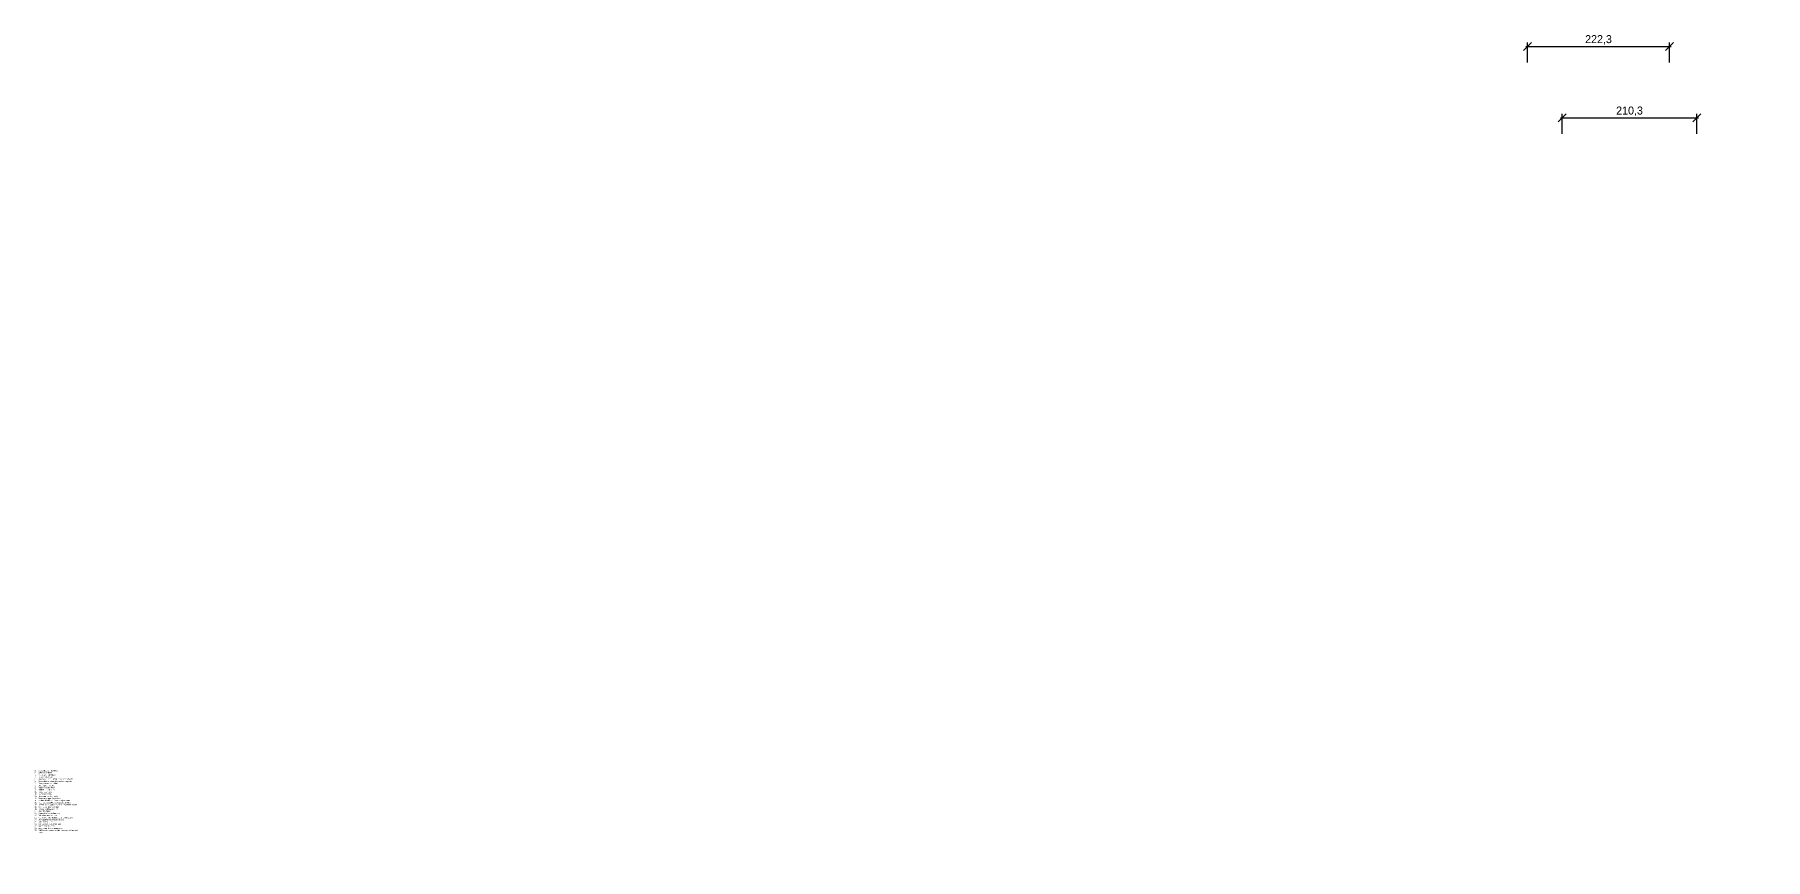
# Model space of a CAD drawing. Header units: centimetres. Extents: x -14 to 5745, y 0 to 1910.
# Drawn here: x -14 to 2689, y 0 to 1288 of the extents above; entities that cross this region are included whole.
import ezdxf
from ezdxf import colors
from ezdxf.entities.mleader import LeaderData, LeaderLine
from ezdxf.enums import TextEntityAlignment as Align
from ezdxf.math import Vec2, Vec3

# ---------------------------------------------------------------- set-up
doc = ezdxf.new("R2010")
doc.units = ezdxf.units.CM
doc.layers.add('81-COTATIONS', color=7, linetype='Continuous', lineweight=20, true_color=0xfa3d3d)
doc.layers.add('85-TEXTE', color=7, linetype='Continuous', lineweight=20)
doc.styles.add('ELE_CENTURY_GOTHIC', font='GOTHIC.TTF')
doc.styles.get("Standard").update_dxf_attribs({"font": 'arial.ttf'})
doc.dimstyles.new('ELE_ARC_1-50', dxfattribs={"dimscale": 5, "dimtxt": 2.5, "dimasz": 2.5, "dimexe": 1.25, "dimexo": 0.625, "dimtad": 1, "dimtoh": 1, "dimdec": 1, "dimzin": 9, "dimtxsty": 'ELE_CENTURY_GOTHIC', "dimblk": 'OBLIQUE', "dimcen": 0, "dimdle": 0.5, "dimclrt": 256, "dimadec": 1, "dimazin": 2, "dimtp": 0.01, "dimtm": 0.01, "dimtfac": 0.5, "dimtdec": 1, "dimtofl": 0, "dimtmove": 0, "dimatfit": 3, "dimfxl": 5, "dimfxlon": 1, "dimtfillclr": 2, "dimarcsym": 0})

# ---------------------------------------------------------------- blocks, each defined once
blk = doc.blocks.new('_Oblique')
at = {"color": 0, "linetype": 'ByBlock', "lineweight": -2}
blk.add_line((-0.5, -0.5), (0.5, 0.5), dxfattribs=at)
blk = doc.blocks.new('*D49')
at = {"layer": '81-COTATIONS', "color": 0, "lineweight": -2, "transparency": 16777216}
for p, q in [((2372.1, 1133), (2372.1, 1164.2)), ((2582.4, 1133), (2582.4, 1164.2)), ((2369.6, 1158), (2584.9, 1158))]:
    blk.add_line(p, q, dxfattribs=at)
at = {"layer": 'Defpoints', "color": 0, "transparency": 16777216}
for p in [(2582.4, 1158), (2372.1, 1075.4), (2582.4, 1075.4)]:
    blk.add_point(p, dxfattribs=at)
at = {"layer": '81-COTATIONS', "color": 0, "lineweight": -2, "transparency": 16777216, "xscale": 12.5, "yscale": 12.5, "zscale": 12.5, "rotation": 180}
blk.add_blockref('_Oblique', (2372.1, 1158), dxfattribs=at)
at = {"layer": '81-COTATIONS', "color": 0, "lineweight": -2, "transparency": 16777216, "xscale": 12.5, "yscale": 12.5, "zscale": 12.5}
blk.add_blockref('_Oblique', (2582.4, 1158), dxfattribs=at)
at = {"layer": '81-COTATIONS', "transparency": 16777216, "insert": (2477.2, 1168.2), "char_height": 12.5, "attachment_point": 5, "style": 'ELE_CENTURY_GOTHIC'}
blk.add_mtext('210,3', dxfattribs=at)
blk = doc.blocks.new('*D50')
at = {"layer": '81-COTATIONS', "color": 0, "lineweight": -2, "transparency": 16777216}
for p, q in [((2317.6, 1244.4), (2317.6, 1275.7)), ((2539.8, 1244.4), (2539.8, 1275.7)), ((2315.1, 1269.4), (2542.3, 1269.4))]:
    blk.add_line(p, q, dxfattribs=at)
at = {"layer": 'Defpoints', "color": 0, "transparency": 16777216}
for p in [(2539.8, 1269.4), (2317.6, 1236.2), (2539.8, 1236.2)]:
    blk.add_point(p, dxfattribs=at)
at = {"layer": '81-COTATIONS', "color": 0, "lineweight": -2, "transparency": 16777216, "xscale": 12.5, "yscale": 12.5, "zscale": 12.5, "rotation": 180}
blk.add_blockref('_Oblique', (2317.6, 1269.4), dxfattribs=at)
at = {"layer": '81-COTATIONS', "color": 0, "lineweight": -2, "transparency": 16777216, "xscale": 12.5, "yscale": 12.5, "zscale": 12.5}
blk.add_blockref('_Oblique', (2539.8, 1269.4), dxfattribs=at)
at = {"layer": '81-COTATIONS', "transparency": 16777216, "insert": (2428.7, 1279.7), "char_height": 12.5, "attachment_point": 5, "style": 'ELE_CENTURY_GOTHIC'}
blk.add_mtext('222,3', dxfattribs=at)
blk = doc.blocks.new('_TagHexagon')
at = {"color": 0, "linetype": 'ByBlock', "transparency": 16777216}
blk.add_lwpolyline([(-0.144, 0), (-0.072, 0.125), (0.072, 0.125), (0.144, 0), (0.072, -0.125), (-0.072, -0.125)], close=True, dxfattribs=at)
at = {"layer": '85-TEXTE', "color": 0, "transparency": 16777216, "style": 'ELE_CENTURY_GOTHIC'}
blk.add_attdef('NUMEROETIQUETTE', text='', height=0.0938, dxfattribs=at).set_placement((0, -0.047), align=Align.CENTER)
blk = doc.blocks.new('_Open')
at = {"color": 0, "linetype": 'ByBlock', "lineweight": -2}
for p, q in [((-1, 0.17), (0, 0)), ((-1, -0.17), (0, 0)), ((0, 0), (-1, 0))]:
    blk.add_line(p, q, dxfattribs=at)

msp = doc.modelspace()

# ---------------------------------------------------------------- texts
at = {"layer": '85-TEXTE', "insert": (-14.48, 139.62), "char_height": 2, "attachment_point": 1, "style": 'ELE_CENTURY_GOTHIC'}
msp.add_mtext_dynamic_manual_height_columns('\\pi-6,l6,t6;1.^IGénéralités sur les blocs\\P2.^ICréation de blocs\\P3.^IModification des blocs\\P4.^IInsertion de blocs\\P5.^IBlocs Favoris et "Définition de bloc existante"\\P6.^ICréer d\'autres blocs et forcer les propriétés\\P7.^IEnregistrer-sous un bloc\\P8.^IDécomposer un bloc\\P9.^IRenommer des blocs\\P10.^IBibliothèque de blocs\\P11.^IPurger des blocs\\P12.^ILe design center\\P13.^ICréer une palette d’outils\\P14.^ICréer un groupe de palettes\\P15.^IOptions d\'affichage, texte et séparateurs\\P16.^IPropriétés des blocs de la palette d\'outils\\P17.^IInsérer un nouveau bloc dans une palette d\'outils\\P18.^IExporter un bloc en fichier\\P19.^IInsérer un fichier en bloc\\P20.^IBlocs imbriqués\\P21.^ICopier des objets d\'un bloc\\P22.^IDes blocs avec attributs\\P23.^IModification des attributs et synchronisation\\P24.^IUn hyperlien fichier dans un bloc\\P25.^ICompter les blocs\\P26.^ICompter les blocs d\'une zone\\P27.^IRemplacer des blocs\\P28.^ISuggestion de positionnement\\P29.^IDétecter et convertir en bloc - nouveauté Autocad 2025', width=64.7536, gutter_width=10, heights=[0], dxfattribs=at)

# ---------------------------------------------------------------- dimensions: what is measured, and where the dimension line sits
at = {"layer": '81-COTATIONS'}
for base, p1, p2, picture, middle in [((2539.8209, 1269.4286), (2317.5678, 1236.2431), (2539.8209, 1236.2431), '*D50', (2428.6944, 1279.6916)), ((2582.4, 1157.96), (2372.07, 1075.42), (2582.4, 1075.42), '*D49', (2477.23, 1168.22))]:
    dim = msp.add_linear_dim(base=base, p1=p1, p2=p2, dimstyle='ELE_ARC_1-50', override={"dimpost": '\\X'}, dxfattribs=at)
    dim.commit()
    dim.dimension.update_dxf_attribs({"geometry": picture, "text_midpoint": middle})

# ---------------------------------------------------------------- leaders
at = {"layer": '85-TEXTE'}
ml = msp.add_multileader_block('Standard', dxfattribs=at)
ml.set_content('_TagHexagon', color=6, scale=100)
ml.set_attribute('NUMEROETIQUETTE', '1', width=0)
ml.set_leader_properties()
ml.set_arrow_properties(name='OPEN')
ml.build(insert=Vec2(0, 0))
ml.multileader.update_dxf_attribs({"arrow_head_size": 12.5, "scale": 5})
ctx = ml.context
ctx.base_point, ctx.scale, ctx.char_height, ctx.arrow_head_size, ctx.landing_gap_size, ctx.plane_origin = Vec3(4627.06, 467.31), 5, 12.5, 12.5, 10, Vec3(4372.19, 380.11)
notes = []
notes.append((ctx, [(0, (0, 0, 0), (0, 0), (1, 0), 1, [])]))
ctx.block.insert = Vec3(4641.49, 467.31)
ml = msp.add_multileader_block('Standard', dxfattribs=at)
ml.set_content('_TagHexagon', color=6, scale=100)
ml.set_attribute('NUMEROETIQUETTE', 'AA', width=0)
ml.set_leader_properties()
ml.set_arrow_properties(name='OPEN')
ml.build(insert=Vec2(0, 0))
ml.multileader.update_dxf_attribs({"arrow_head_size": 12.5, "scale": 5})
ctx = ml.context
ctx.base_point, ctx.scale, ctx.char_height, ctx.arrow_head_size, ctx.landing_gap_size, ctx.plane_origin = Vec3(4598.19, 467.31), 5, 12.5, 12.5, 10, Vec3(4372.19, 256.14)
notes.append((ctx, [(0, (0, 0, 0), (0, 0), (1, 0), 1, [])]))
ctx.block.insert = Vec3(4612.62, 467.31)
for ctx, leaders in notes:
    for number, flags, end, landing, length, lines in leaders:
        leader = LeaderData()
        leader.index, (leader.has_last_leader_line, leader.has_dogleg_vector, leader.attachment_direction) = number, flags
        leader.last_leader_point, leader.dogleg_vector, leader.dogleg_length = Vec3(end), Vec3(landing), length
        for number, points, colour, breaks in lines:
            line = LeaderLine()
            line.index, line.vertices, line.color, line.breaks = number, Vec3.list(points), colors.encode_raw_color(colour), breaks
            leader.lines.append(line)
        ctx.leaders.append(leader)

doc.saveas('drawing.dxf')
